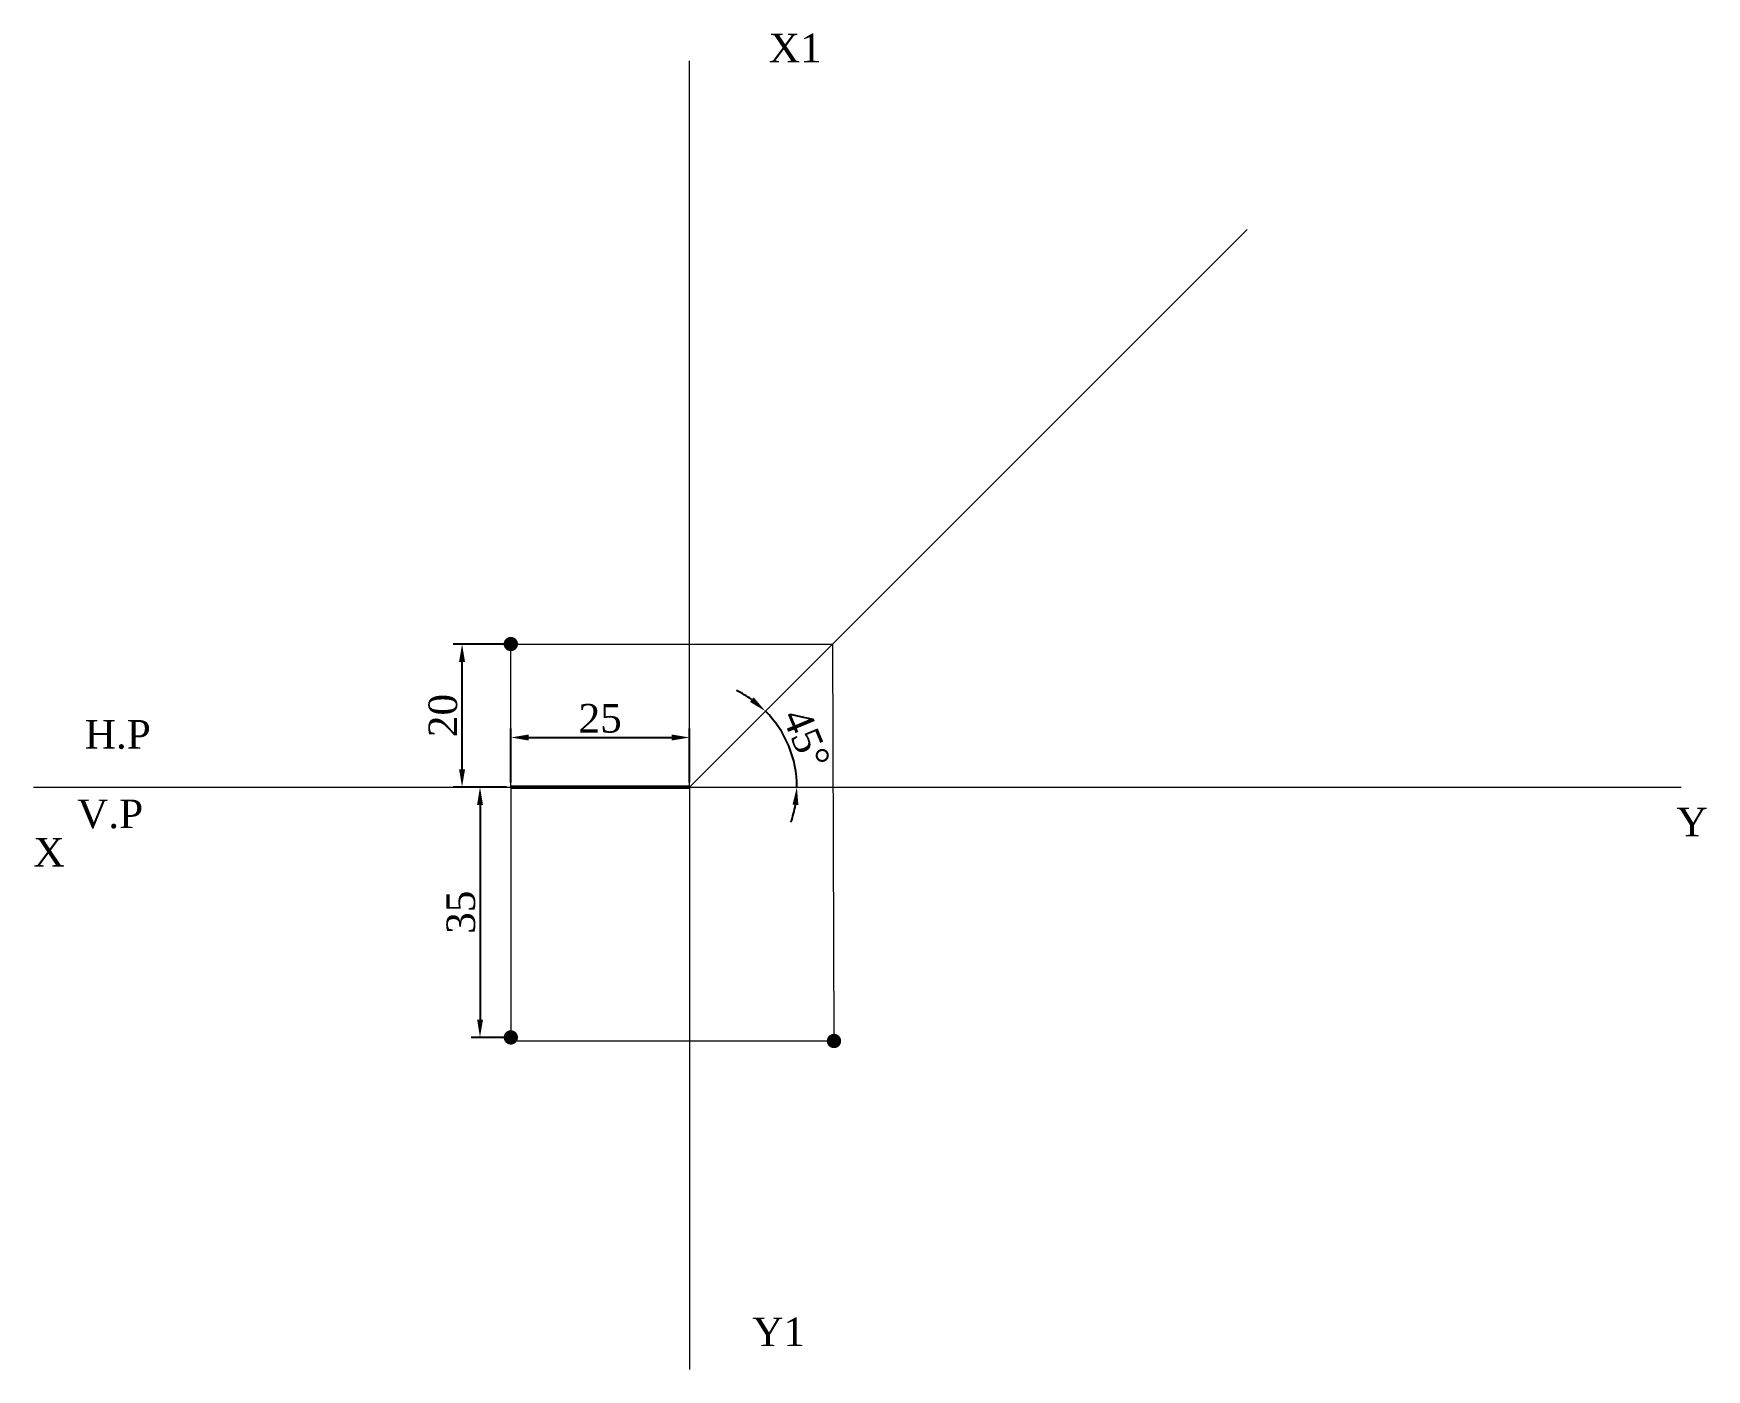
# Paper-space layout 'Layout4' of a CAD drawing. Header units: millimetres. Extents: x 27 to 261, y 9 to 196.
import ezdxf

# ---------------------------------------------------------------- set-up
doc = ezdxf.new("R2010")
doc.units = ezdxf.units.MM
for name, color, linetype, lineweight in [('POINT', 250, 'Continuous', 5), ('PROJECTION_LINE', 250, 'Continuous', 5), ('VISIBLE_LINE', 170, 'Continuous', 50), ('XY LINE', 1, 'Continuous', 15)]:
    doc.layers.add(name, color=color, linetype=linetype, lineweight=lineweight)
doc.styles.get("Standard").update_dxf_attribs({"font": 'times.ttf', "height": 4})
doc.dimstyles.new('ISO-25', dxfattribs={"dimtxt": 4, "dimasz": 2.5, "dimexe": 1.25, "dimexo": 0.625, "dimtad": 1, "dimtoh": 1, "dimtxsty": 'Standard', "dimcen": 2.5, "dimadec": 0, "dimazin": 0, "dimtfac": 1, "dimtmove": 0, "dimatfit": 3, "dimfxl": 1, "dimarcsym": 0})

# ---------------------------------------------------------------- blocks, each defined once
blk = doc.blocks.new('*D16')
at = {"layer": 'Defpoints', "color": 0, "transparency": 16777216}
for p in [(87.25, 110.75), (94.07, 110.75), (94.07, 90.75)]:
    blk.add_point(p, dxfattribs=at)
at = {"layer": 'PROJECTION_LINE', "color": 0, "lineweight": -2, "transparency": 16777216}
for p, q in [((93.45, 110.75), (86, 110.75)), ((87.25, 93.25), (87.25, 108.25)), ((93.45, 90.75), (86, 90.75))]:
    blk.add_line(p, q, dxfattribs=at)
at = {"layer": 'PROJECTION_LINE', "color": 0, "transparency": 16777216}
for points in [[(86.83, 108.25), (87.67, 108.25), (87.25, 110.75)], [(86.83, 93.25), (87.67, 93.25), (87.25, 90.75)]]:
    blk.add_solid(points, dxfattribs=at)
at = {"layer": 'PROJECTION_LINE', "color": 0, "transparency": 16777216, "insert": (84.59, 100.75), "char_height": 4, "attachment_point": 5, "rotation": 90}
blk.add_mtext('20', dxfattribs=at)
blk = doc.blocks.new('*D17')
at = {"layer": 'Defpoints', "color": 0, "transparency": 16777216}
for p in [(94.07, 90.75), (89.76, 55.75), (94.07, 55.75)]:
    blk.add_point(p, dxfattribs=at)
at = {"layer": 'PROJECTION_LINE', "color": 0, "lineweight": -2, "transparency": 16777216}
for p, q in [((93.45, 90.75), (88.51, 90.75)), ((89.76, 88.25), (89.76, 58.25)), ((93.45, 55.75), (88.51, 55.75))]:
    blk.add_line(p, q, dxfattribs=at)
at = {"layer": 'PROJECTION_LINE', "color": 0, "transparency": 16777216}
for points in [[(89.35, 88.25), (90.18, 88.25), (89.76, 90.75)], [(89.35, 58.25), (90.18, 58.25), (89.76, 55.75)]]:
    blk.add_solid(points, dxfattribs=at)
at = {"layer": 'PROJECTION_LINE', "color": 0, "transparency": 16777216, "insert": (87.1, 73.25), "char_height": 4, "attachment_point": 5, "rotation": 90}
blk.add_mtext('35', dxfattribs=at)
blk = doc.blocks.new('*D18')
at = {"layer": 'Defpoints', "color": 0, "transparency": 16777216}
for p in [(119.07, 97.68), (94.07, 90.75), (119.07, 90.75)]:
    blk.add_point(p, dxfattribs=at)
at = {"layer": 'PROJECTION_LINE', "color": 0, "lineweight": -2, "transparency": 16777216}
for p, q in [((94.07, 91.37), (94.07, 98.93)), ((119.07, 91.37), (119.07, 98.93)), ((96.57, 97.68), (116.57, 97.68))]:
    blk.add_line(p, q, dxfattribs=at)
at = {"layer": 'PROJECTION_LINE', "color": 0, "transparency": 16777216}
for points in [[(96.57, 98.1), (96.57, 97.26), (94.07, 97.68)], [(116.57, 98.1), (116.57, 97.26), (119.07, 97.68)]]:
    blk.add_solid(points, dxfattribs=at)
at = {"layer": 'PROJECTION_LINE', "color": 0, "transparency": 16777216, "insert": (106.57, 100.34), "char_height": 4, "attachment_point": 5}
blk.add_mtext('25', dxfattribs=at)
blk = doc.blocks.new('*D19')
at = {"layer": 'Defpoints', "color": 0, "transparency": 16777216}
for p in [(197.03, 168.7), (133.57, 94.63), (27.31, 90.75), (119.07, 90.75), (257.74, 90.75)]:
    blk.add_point(p, dxfattribs=at)
at = {"layer": 'PROJECTION_LINE', "color": 0, "lineweight": -2, "transparency": 16777216}
for start, end in [(54.5541, 64.1082), (0, 45), (340.8918, 350.4459)]:
    blk.add_arc((119.07, 90.75), 15.01, start, end, dxfattribs=at)
at = {"layer": 'PROJECTION_LINE', "color": 0, "transparency": 16777216}
for points in [[(128.04, 103.29), (127.51, 102.66), (129.68, 101.36)], [(133.46, 88.29), (134.29, 88.22), (134.08, 90.75)]]:
    blk.add_solid(points, dxfattribs=at)
at = {"layer": 'PROJECTION_LINE', "color": 0, "transparency": 16777216, "insert": (135.39, 97.51), "char_height": 4, "attachment_point": 5, "rotation": 292.5}
blk.add_mtext('45°', dxfattribs=at)

psp = doc.layouts.new('Layout4')

# ---------------------------------------------------------------- linework, layer by layer
at = {"layer": 'POINT'}
psp.add_line((139.07, 110.746), (139.262, 55.246), dxfattribs=at)
at = {"layer": 'POINT', "const_width": 1}
for points in [[(93.57, 110.746, 1), (94.57, 110.746, 1)], [(93.57, 55.746, 1), (94.57, 55.746, 1)], [(138.762, 55.246, 1), (139.762, 55.246, 1)]]:
    psp.add_lwpolyline(points, format="xyb", close=True, dxfattribs=at)
at = {"layer": 'PROJECTION_LINE'}
for p, q in [((119.07, 90.746), (197.029, 168.704)), ((94.07, 90.746), (94.07, 110.746)), ((94.57, 110.746), (139.07, 110.746)), ((94.07, 90.746), (94.07, 55.746)), ((94.07, 55.246), (139.262, 55.246))]:
    psp.add_line(p, q, dxfattribs=at)
at = {"layer": 'VISIBLE_LINE'}
psp.add_line((94.07, 90.746), (119.07, 90.746), dxfattribs=at)
psp.add_line((94.07, 90.746), (119.07, 90.746), dxfattribs=at)
at = {"layer": 'XY LINE'}
for p, q in [((119.07, 90.746), (119.07, 192.261)), ((27.31, 90.746), (257.735, 90.746)), ((119.07, 90.746), (119.07, 9.314))]:
    psp.add_line(p, q, dxfattribs=at)

# ---------------------------------------------------------------- texts
at = {"layer": 'Defpoints'}
for s, p in [('X1', (130.157, 192.076)), ('Y1', (127.839, 12.581))]:
    psp.add_text(s, height=4, dxfattribs=at).set_placement(p)
at = {"layer": 'POINT'}
for s, p in [('H.P', (34.488, 96.124)), ('V.P', (33.411, 85.008)), ('Y', (257.086, 83.859)), ('X', (27.31, 79.629))]:
    psp.add_text(s, height=4, dxfattribs=at).set_placement(p)

# ---------------------------------------------------------------- dimensions: what is measured, and where the dimension line sits
at = {"layer": 'PROJECTION_LINE'}
dim = psp.add_angular_dim_2l(base=(133.569, 94.63), line1=((27.31, 90.746), (257.735, 90.746)), line2=((119.07, 90.746), (197.029, 168.704)), dimstyle='ISO-25', dxfattribs=at)
dim.commit()
dim.dimension.update_dxf_attribs({"geometry": '*D19', "text_midpoint": (135.395, 97.507)})
for base, p2, picture, middle in [((87.251, 110.746), (94.07, 110.746), '*D16', (84.591, 100.746)), ((89.763, 55.746), (94.07, 55.746), '*D17', (87.104, 73.246))]:
    dim = psp.add_linear_dim(base=base, p1=(94.07, 90.746), p2=p2, angle=90, dimstyle='ISO-25', dxfattribs=at)
    dim.commit()
    dim.dimension.update_dxf_attribs({"geometry": picture, "text_midpoint": middle})
dim = psp.add_linear_dim(base=(119.07, 97.68), p1=(94.07, 90.746), p2=(119.07, 90.746), dimstyle='ISO-25', dxfattribs=at)
dim.commit()
dim.dimension.update_dxf_attribs({"geometry": '*D18', "text_midpoint": (106.57, 100.34)})

doc.saveas('drawing.dxf')
